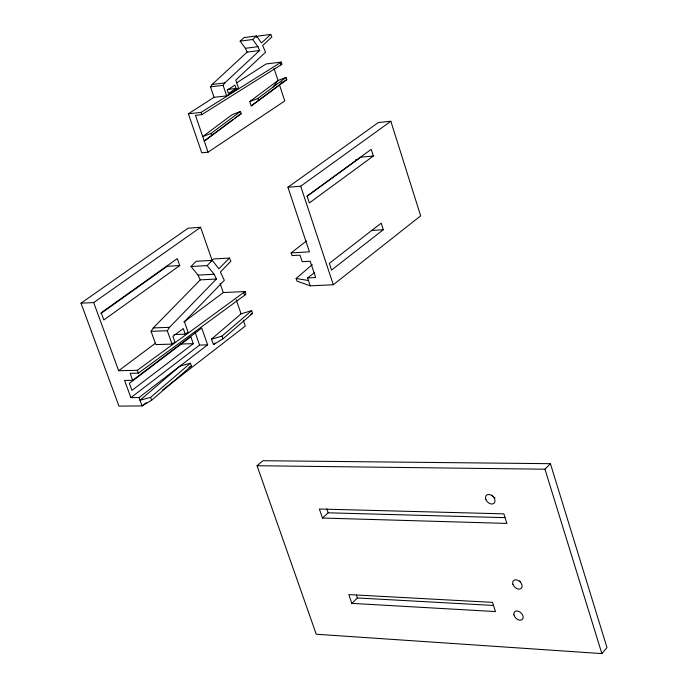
<?xml version="1.0" encoding="UTF-8"?>
<svg xmlns="http://www.w3.org/2000/svg" width="688" height="688" viewBox="0 0 688 688"><rect width="100%" height="100%" fill="white"/><g stroke="black" fill="none" stroke-linecap="round" stroke-linejoin="round"><path stroke-width="1.03" d="M211.078 261.285L213.34 258.989L229.388 258.043L230.884 261.234L220.401 272.027L224.305 280.343L184.393 321.7L188.065 332.055L185.261 334.162L183.266 328.554L172.894 336.329L174.907 341.97L172.069 344.112L167.296 330.765L169.515 327.333L216.376 279.027L214.114 274.245L207.122 265.602L191.006 266.514L198.015 275.114L200.277 279.87L216.376 279.027M172.069 344.112L155.832 344.593L151.059 331.324L153.286 327.918L200.277 279.87M210.485 86.843L223.11 85.346L224.752 82.956L259.617 50.516L257.923 46.681L252.677 39.491L240.138 41.16L245.392 48.306L247.087 52.125L212.136 84.461L210.485 86.843L214.045 97.326L188.357 113.787L201.747 152.779L208.068 152.168L284.772 100.964L279.448 84.796L282.071 81.846M273.033 87.127L278.029 80.479L286.01 77.434L286.776 79.559L251.24 105.892L249.658 101.609L278.029 80.479L274.039 68.379M601.871 653.6L606.988 647.614L550.426 463.686L262.936 460.711L257.054 465.724L316.248 634.233L601.871 653.6L544.965 469.207L550.426 463.686M229.388 258.043L218.887 268.819L212.274 260.348L196.175 261.285L191.006 266.514M207.122 265.602L212.274 260.348M351.843 603.385L495.48 611.563L492.513 602.37L348.816 594.595L351.843 603.385L357.399 597.958L493.339 605.44M214.045 97.326L226.662 95.881L238.53 88.227L235.786 80.049L265.577 52.219L262.635 45.537L271.863 36.963L270.737 34.4L261.5 42.966L256.529 35.948L243.999 37.616L240.138 41.16M256.693 37.487L258.241 36.068L270.737 34.4M252.677 39.491L256.529 35.948M322.466 518.038L506.893 523.413L503.865 513.85L319.361 509.017L322.466 518.038L328.185 512.809L504.846 517.643M310.271 285.847L307.639 277.961L315.663 277.548L310.228 261.242L302.195 261.698L300.002 255.128L292.013 255.601L291.119 252.917L309.437 251.834L287.937 187.256L378.357 122.524L390.853 121.277L420.669 215.851L333.31 284.737L310.271 285.847L297.035 281.151L296.132 278.494L312.3 264.562M190.413 363.187L179.869 366.171L139.999 400.27L150.586 397.38L190.413 363.187L191.488 365.913L151.618 400.227L142.063 405.92L118.955 406.118L81.012 303.176L188.134 228.184L200.612 227.307L212.119 260.442M213.495 344.559L222.964 338.831L252.573 313.384L251.636 310.658L241.075 313.84L211.405 339.201L213.495 344.559L215.086 343.192M211.405 339.201L221.914 336.14L251.636 310.658M291.119 252.917L306.375 241.032M383.302 229.723L331.556 270.066L329.337 263.341L381.195 223.153L383.302 229.723L371.649 230.48M146.295 402.652L142.063 405.92L139.01 397.552L130.875 397.647L124.571 380.447L132.707 380.301L201.722 328.056L207.63 344.843L139.01 397.552M162.377 390.208L245.306 326.06L243.285 320.23M307.639 277.961L314.399 272.723M130.875 397.647L199.589 345.084L207.63 344.843M193.285 343.656L131.958 390.371L129.378 383.319L190.843 336.767L193.285 343.656L180.574 344.034M132.707 380.301L130.161 373.335L138.348 373.163L245.994 294.283L245.048 291.54L223.282 292.563L183.834 322.027M240.43 111.482L232.209 114.621L202.728 136.585L210.984 133.472L240.43 111.482L241.239 113.649L204.259 141.049L232.965 119.566M249.658 101.609L257.871 98.453L286.01 77.434M251.24 105.892L286.776 79.559M81.012 303.176L93.697 302.591L118.671 370.703L155.54 343.166M373.335 156.03L309.359 202.926L307.097 196.071L371.21 149.373L373.335 156.03L360.779 157.156L307.029 196.312M118.671 370.703L137.308 370.307L245.048 291.54L243.733 292.538L244.67 295.281M287.937 187.256L300.699 186.216L390.853 121.277M179.749 265.568L103.845 319.937L101.205 312.739L177.289 258.585L179.749 265.568L167.218 266.29L100.783 313.59M234.634 118.345L241.239 113.649M93.697 302.591L200.612 227.307M188.357 113.787L201.034 112.402L281.28 62.083L281.994 64.259L201.799 114.647L195.452 115.343L208.068 152.168M236.079 88.468L228.399 93.413L227.272 90.076L234.961 85.14L236.079 88.468L227.676 89.44M236.646 82.835L266.093 63.958L281.28 62.083M250.819 314.45L252.573 313.384M188.908 367.461L191.488 365.913M245.392 48.306L257.923 46.681M247.087 52.125L259.617 50.516M212.136 84.461L224.752 82.956M355.636 159.736L357.743 159.547M198.015 275.114L214.114 274.245M153.286 327.918L169.515 327.333M151.059 331.324L167.296 330.765M174.124 334.54L185.261 334.162M257.054 465.724L544.965 469.207M296.132 278.494L308.491 280.515M221.914 336.14L222.964 338.831M257.871 98.453L258.662 100.603M150.586 397.38L151.618 400.227M137.308 370.307L138.348 373.163M195.065 332.278L199.589 345.084M220.143 283.533L223.282 292.563M236.225 299.822L241.075 313.84M326.809 508.81L328.185 512.809M356.401 595.034L357.399 597.958M210.984 133.472L211.749 135.717M201.034 112.402L201.799 114.647M223.11 85.346L226.662 95.881M300.699 186.216L333.31 284.737M280.283 62.72L280.996 64.904M520.601 581.919A5.461 3.767 44.1 0 1 519.578 580.921M495.068 497.992A5.513 3.879 45.6 0 1 491.954 495.162M513.936 614.943A5.444 3.707 43.8 0 0 521.736 619.871A5.444 3.707 43.8 0 0 519.827 611.942A5.444 3.707 43.8 0 0 513.936 614.943M512.887 584.25A5.487 3.767 44.1 0 0 520.902 588.627A5.487 3.767 44.1 0 0 518.339 580.534A5.487 3.767 44.1 0 0 512.887 584.25M485.831 499.402A5.53 3.879 45.6 0 0 493.993 503.332A5.53 3.879 45.6 0 0 490.957 495.033A5.53 3.879 45.6 0 0 485.831 499.402"/></g></svg>
